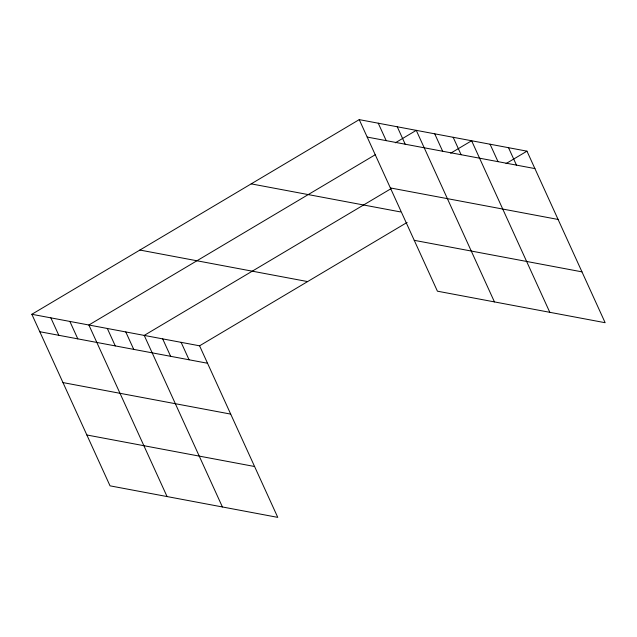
<?xml version="1.0" encoding="UTF-8"?>
<svg xmlns="http://www.w3.org/2000/svg" width="637" height="637" viewBox="0 0 637 637"><rect width="100%" height="100%" fill="white"/><g stroke="black" fill="none" stroke-linecap="round" stroke-linejoin="round"><path stroke-width="0.96" d="M31.85 314.288L199.58 345.811L277.764 517.371L110.034 485.84L31.85 314.288L359.236 119.629L526.966 151.16L605.15 322.712L437.42 291.189L359.236 119.629M375.233 154.751L88.877 325.005L167.061 496.557M395.33 142.799L416.264 130.346L494.447 301.906M391.214 188.56L144.225 335.404L222.409 506.964M450.678 153.206L471.619 140.753L549.803 312.313M199.58 345.811L407.123 222.417M506.033 163.605L526.966 151.16M367.183 137.066L534.913 168.59M390.362 187.923L558.092 219.454M251.201 183.87L400.482 211.922M414.241 240.324L581.971 271.856M139.885 250.046L307.615 281.578M39.797 331.718L207.519 363.249M62.975 382.582L230.698 414.106M86.855 434.983L254.585 466.507M508.517 147.688L516.464 165.126M490.068 144.225L498.015 161.655M453.17 137.289L461.108 154.719M434.721 133.818L442.659 151.256M397.257 126.779L405.204 144.209M378.251 123.204L386.197 140.642M181.123 342.348L189.07 359.778M162.674 338.876L170.62 356.314M125.776 331.941L133.722 349.371M107.327 328.469L115.273 345.907M69.871 321.43L77.81 338.868M50.856 317.855L58.803 335.293"/></g></svg>
